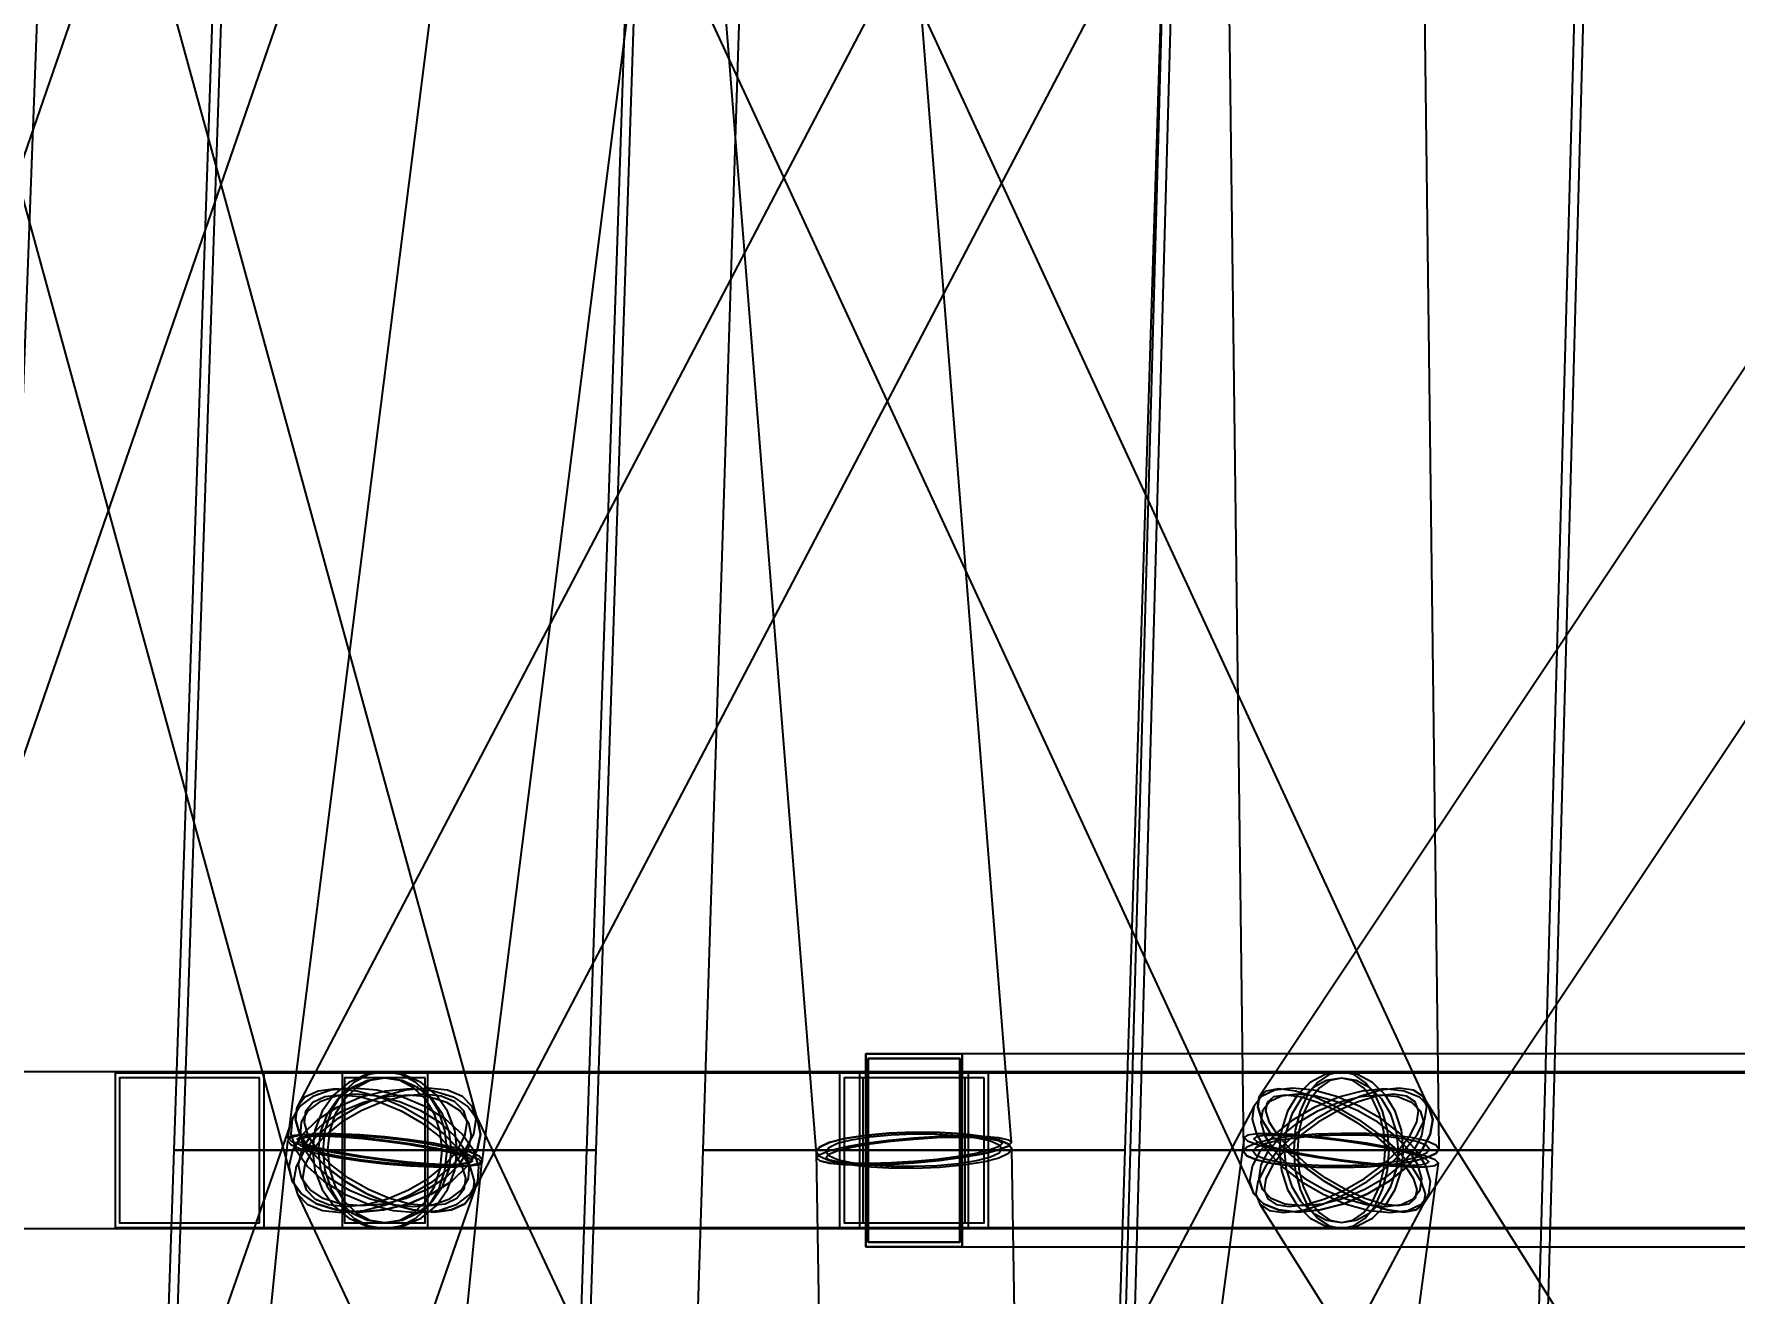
# Model space of a CAD drawing. Header units: millimetres. Extents: x -123812 to 252100, y -3000 to 639000.
# Drawn here: x -14430 to -10018, y 324627 to 327895 of the extents above; entities that cross this region are included whole.
import ezdxf

# ---------------------------------------------------------------- set-up
doc = ezdxf.new("R2010")
doc.units = ezdxf.units.MM
doc.layers.add('D-STR-DIM', color=7, linetype='Continuous', lineweight=13)
doc.layers.add('D-STR-STRC', color=7, linetype='Continuous', lineweight=25)
doc.styles.add('OpenSansCondensed-Light', font='OpenSansCondensed-Light.ttf')
doc.styles.add('TOWER_UNICODE', font='Arial Unicode.ttf')
doc.dimstyles.new('EZDXF', dxfattribs={"dimtxt": 0.25, "dimasz": 0.175, "dimexe": 0.375, "dimexo": 0.125, "dimgap": 0.1, "dimtad": 1, "dimlfac": 100, "dimzin": 12, "dimdsep": 46, "dimtxsty": 'OpenSansCondensed-Light', "dimblk": 'ARCHTICK', "dimcen": 2.5, "dimazin": 3, "dimtfac": 0.5, "dimtmove": 2, "dimatfit": 3})

# ---------------------------------------------------------------- blocks, each defined once
blk = doc.blocks.new('_ARCHTICK')
at = {"color": 0, "linetype": 'BYBLOCK', "const_width": 0.15}
blk.add_lwpolyline([(-0.5, -0.5), (0.5, 0.5)], dxfattribs=at)

msp = doc.modelspace()

# ---------------------------------------------------------------- linework, layer by layer
at = {"layer": 'D-STR-STRC'}
for points in [[(-14393.3, 349980.1), (-12400.4, 324980.1), (-12391.7, 324972.4), (-12366.4, 324966.6), (-12326.2, 324963), (-12273.8, 324961.9), (-12212.7, 324963.5), (-12147.2, 324967.5), (-12081.6, 324973.8), (-12020.5, 324981.8), (-11968.1, 324991.1), (-11927.9, 325000.9), (-11902.6, 325010.8), (-11893.9, 325019.9), (-13886.9, 350019.9)], [(-10603.3, 350031.6), (-13771.6, 325031.6), (-13763, 325023.9), (-13737.9, 325014.5), (-13697.8, 325004.2), (-13645.6, 324993.5), (-13584.8, 324983.3), (-13519.6, 324974.3), (-13454.4, 324967), (-13393.6, 324961.9), (-13341.4, 324959.5), (-13301.4, 324959.8), (-13276.2, 324962.8), (-13267.6, 324968.4), (-10099.3, 349968.4)], [(-11607.6, 349996.9), (-11292.7, 324996.9), (-11284, 324985.4), (-11258.7, 324974.9), (-11218.3, 324966.1), (-11165.7, 324959.6), (-11104.5, 324955.9), (-11038.7, 324955.2), (-10973, 324957.5), (-10911.7, 324962.7), (-10859.1, 324970.5), (-10818.8, 324980.3), (-10793.4, 324991.4), (-10784.7, 325003.1), (-11099.6, 350003.1)], [(-14838.1, 324920), (-13110.2, 329920), (-13107.5, 329958.6), (-13121.4, 330000), (-13151, 330041.4), (-13194.3, 330080), (-13248.2, 330113.1), (-13309.2, 330138.5), (-13373, 330154.5), (-13435.3, 330160), (-13491.9, 330154.5), (-13538.9, 330138.5), (-13573.2, 330113.1), (-13592.3, 330080), (-15320.2, 325080)], [(-11128.5, 330113.1), (-13746.8, 325113.1), (-13751.3, 325080), (-13739.9, 325041.4), (-13713.6, 325000), (-13674, 324958.6), (-13623.9, 324920), (-13566.7, 324886.9), (-13506.2, 324861.5), (-13446.7, 324845.5), (-13392.2, 324840), (-13346.4, 324845.5), (-13312.3, 324861.5), (-13292.4, 324886.9), (-10674, 329886.9)], [(-13578.3, 329886.9), (-11265.8, 324886.9), (-11240.5, 324861.5), (-11201.4, 324845.5), (-11151.2, 324840), (-11093.4, 324845.5), (-11031.9, 324861.5), (-10970.8, 324886.9), (-10914.3, 324920), (-10866.3, 324958.6), (-10830.1, 325000), (-10808.1, 325041.4), (-10801.8, 325080), (-10811.6, 325113.1), (-13124.1, 330113.1)], [(-7921.1, 330138.5), (-11251.5, 325138.5), (-11255.7, 325113.1), (-11245.2, 325080), (-11220.6, 325041.4), (-11183.6, 325000), (-11136.7, 324958.6), (-11083.2, 324920), (-11026.6, 324886.9), (-10970.8, 324861.5), (-10919.7, 324845.5), (-10876.7, 324840), (-10844.7, 324845.5), (-10825.9, 324861.5), (-7495.6, 329861.5)], [(-15131.7, 329920), (-13760, 324920), (-13735.8, 324886.9), (-13696.9, 324861.5), (-13646, 324845.5), (-13586.4, 324840), (-13522.2, 324845.5), (-13457.9, 324861.5), (-13397.8, 324886.9), (-13346, 324920), (-13306, 324958.6), (-13280.6, 325000), (-13271.5, 325041.4), (-13279.2, 325080), (-14651, 330080)], [(-15026.2, 319919.4), (-13278.8, 324919.4), (-13276, 324958.3), (-13289.8, 325000), (-13319.2, 325041.7), (-13362.3, 325080.6), (-13416.2, 325114), (-13477.1, 325139.6), (-13540.8, 325155.7), (-13603.2, 325161.2), (-13659.8, 325155.7), (-13706.9, 325139.6), (-13741.2, 325114), (-13760.4, 325080.6), (-15507.8, 320080.6)], [(-15079.2, 324796.8), (-13519.6, 324796.8), (-13471, 324803.7), (-13425.8, 324824), (-13386.9, 324856.3), (-13357, 324898.4), (-13338.3, 324947.4), (-13331.9, 325000), (-13338.3, 325052.6), (-13357, 325101.6), (-13386.9, 325143.7), (-13425.8, 325176), (-13471, 325196.3), (-13519.6, 325203.2), (-15079.2, 325203.2)], [(-15079.2, 324796.8), (-13519.6, 324796.8), (-13471, 324803.7), (-13425.8, 324824), (-13386.9, 324856.3), (-13357, 324898.4), (-13338.3, 324947.4), (-13331.9, 325000), (-13338.3, 325052.6), (-13357, 325101.6), (-13386.9, 325143.7), (-13425.8, 325176), (-13471, 325196.3), (-13519.6, 325203.2), (-15079.2, 325203.2)], [(-13461.2, 319886), (-10811.9, 324886), (-10807.3, 324919.4), (-10818.5, 324958.3), (-10844.7, 325000), (-10884.1, 325041.7), (-10934, 325080.6), (-10991.1, 325114), (-11051.4, 325139.6), (-11110.9, 325155.7), (-11165.4, 325161.2), (-11211.3, 325155.7), (-11245.5, 325139.6), (-11265.5, 325114), (-13914.8, 320114)], [(-10949.5, 320114), (-13292.9, 325114), (-13318.3, 325139.6), (-13357.4, 325155.7), (-13407.6, 325161.2), (-13465.4, 325155.7), (-13526.8, 325139.6), (-13587.8, 325114), (-13644.2, 325080.6), (-13692.1, 325041.7), (-13728.2, 325000), (-13750.1, 324958.3), (-13756.3, 324919.4), (-13746.3, 324886), (-11402.9, 319886)], [(-7691, 320139.6), (-10826.9, 325139.6), (-10851.4, 325155.7), (-10888.8, 325161.2), (-10936.3, 325155.7), (-10990.8, 325139.6), (-11048.6, 325114), (-11105.7, 325080.6), (-11158.2, 325041.7), (-11202.6, 325000), (-11235.9, 324958.3), (-11255.7, 324919.4), (-11260.7, 324886), (-11250.5, 324860.4), (-8114.6, 319860.4)], [(-7805.6, 325203.2), (-11038.7, 325203.2), (-11070.7, 325196.3), (-11100.6, 325176), (-11126.2, 325143.7), (-11145.9, 325101.6), (-11158.2, 325052.6), (-11162.4, 325000), (-11158.2, 324947.4), (-11145.9, 324898.4), (-11126.2, 324856.3), (-11100.6, 324824), (-11070.7, 324803.7), (-11038.7, 324796.8), (-7805.6, 324796.8)], [(-7805.6, 325203.2), (-11038.7, 325203.2), (-11070.7, 325196.3), (-11100.6, 325176), (-11126.2, 325143.7), (-11145.9, 325101.6), (-11158.2, 325052.6), (-11162.4, 325000), (-11158.2, 324947.4), (-11145.9, 324898.4), (-11126.2, 324856.3), (-11100.6, 324824), (-11070.7, 324803.7), (-11038.7, 324796.8), (-7805.6, 324796.8)], [(-15771.3, 299975.2), (-13266.9, 324975.2), (-13275.5, 324985.1), (-13300.7, 324996.1), (-13340.9, 325007.4), (-13393.2, 325018.1), (-13454.2, 325027.6), (-13519.6, 325035.2), (-13585, 325040.5), (-13646, 325042.9), (-13698.3, 325042.5), (-13738.5, 325039.1), (-13763.8, 325033.1), (-13772.4, 325024.8), (-16276.9, 300024.8)], [(-14132.5, 299966.7), (-10786.9, 324966.7), (-10795.5, 324975), (-10820.7, 324985), (-10860.7, 324996), (-10912.8, 325007.3), (-10973.6, 325018.1), (-11038.7, 325027.6), (-11103.9, 325035.3), (-11164.6, 325040.6), (-11216.8, 325043.1), (-11256.8, 325042.6), (-11281.9, 325039.3), (-11290.5, 325033.3), (-14636.1, 300033.3)], [(-11485.4, 300004), (-11893.2, 325004), (-11901.8, 325016), (-11927.2, 325027), (-11967.6, 325036.1), (-12020.2, 325042.7), (-12081.4, 325046.5), (-12147.2, 325047), (-12212.9, 325044.4), (-12274.1, 325038.7), (-12326.7, 325030.4), (-12367.1, 325020.1), (-12392.5, 325008.3), (-12401.1, 324996), (-11993.3, 299996)]]:
    msp.add_lwpolyline(points, dxfattribs=at)
for points in [[(-15626.9, 325000), (-14531.5, 325000), (-14344.8, 330000), (-15437.9, 330000)], [(-14067.3, 325000), (-12971.9, 325000), (-12804.7, 330000), (-13897.8, 330000)], [(-14043.8, 325000), (-12995.5, 325000), (-12827.5, 330000), (-13874.9, 330000)], [(-12694.8, 325000), (-11599.5, 325000), (-11441.9, 330000), (-12535, 330000)], [(-11586.4, 325000), (-10491, 325000), (-10354.7, 330000), (-11447.8, 330000)], [(-11562.9, 325000), (-10514.6, 325000), (-10377.5, 330000), (-11424.9, 330000)], [(-12272.2, 324750), (-5244.4, 324750), (-5244.4, 325250), (-12272.2, 325250)], [(-12272.2, 325250), (-12022.2, 325250), (-12022.2, 324750), (-12272.2, 324750)], [(-12272.2, 324750), (-5244.4, 324750), (-5244.4, 325250), (-12272.2, 325250)], [(-12022.2, 325250), (-12272.2, 325250), (-12272.2, 324750), (-12022.2, 324750)], [(-12266.2, 325238), (-12028.2, 325238), (-12028.2, 324762), (-12266.2, 324762)], [(-12028.2, 325238), (-12266.2, 325238), (-12266.2, 324762), (-12028.2, 324762)], [(-14219.5, 324800), (-11954, 324800), (-11954, 325200), (-14219.5, 325200)], [(-13833.1, 325200), (-14219.5, 325200), (-14219.5, 324800), (-13833.1, 324800)], [(-14219.5, 324800), (-11954, 324800), (-11954, 325200), (-14219.5, 325200)], [(-13833.1, 325200), (-14219.5, 325200), (-14219.5, 324800), (-13833.1, 324800)], [(-13844.7, 325188), (-14207.9, 325188), (-14207.9, 324812), (-13844.7, 324812)], [(-13844.7, 325188), (-14207.9, 325188), (-14207.9, 324812), (-13844.7, 324812)], [(-13749.5, 325000), (-13720, 324958.3), (-13676.9, 324919.4), (-13623.1, 324886), (-13562.2, 324860.4), (-13498.4, 324844.3), (-13436.1, 324838.8), (-13379.4, 324844.3), (-13332.3, 324860.4), (-13298, 324886), (-13278.8, 324919.4), (-13276, 324958.3), (-13289.8, 325000), (-13319.2, 325041.7), (-13362.3, 325080.6), (-13416.2, 325114), (-13477.1, 325139.6), (-13540.8, 325155.7), (-13603.2, 325161.2), (-13659.8, 325155.7), (-13706.9, 325139.6), (-13741.2, 325114), (-13760.4, 325080.6), (-13763.3, 325041.7)], [(-13728.2, 325000), (-13750.1, 324958.3), (-13756.3, 324919.4), (-13746.3, 324886), (-13720.9, 324860.4), (-13681.8, 324844.3), (-13631.7, 324838.8), (-13573.9, 324844.3), (-13512.4, 324860.4), (-13451.4, 324886), (-13395, 324919.4), (-13347.2, 324958.3), (-13311.1, 325000), (-13289.2, 325041.7), (-13283, 325080.6), (-13292.9, 325114), (-13318.3, 325139.6), (-13357.4, 325155.7), (-13407.6, 325161.2), (-13465.4, 325155.7), (-13526.8, 325139.6), (-13587.8, 325114), (-13644.2, 325080.6), (-13692.1, 325041.7)], [(-13707.4, 325000), (-13701, 324947.4), (-13682.2, 324898.4), (-13652.4, 324856.3), (-13613.5, 324824), (-13568.2, 324803.7), (-13519.6, 324796.8), (-13471, 324803.7), (-13425.8, 324824), (-13386.9, 324856.3), (-13357, 324898.4), (-13338.3, 324947.4), (-13331.9, 325000), (-13338.3, 325052.6), (-13357, 325101.6), (-13386.9, 325143.7), (-13425.8, 325176), (-13471, 325196.3), (-13519.6, 325203.2), (-13568.2, 325196.3), (-13613.5, 325176), (-13652.4, 325143.7), (-13682.2, 325101.6), (-13701, 325052.6)], [(-13707.4, 325000), (-13701, 324947.4), (-13682.2, 324898.4), (-13652.4, 324856.3), (-13613.5, 324824), (-13568.2, 324803.7), (-13519.6, 324796.8), (-13471, 324803.7), (-13425.8, 324824), (-13386.9, 324856.3), (-13357, 324898.4), (-13338.3, 324947.4), (-13331.9, 325000), (-13338.3, 325052.6), (-13357, 325101.6), (-13386.9, 325143.7), (-13425.8, 325176), (-13471, 325196.3), (-13519.6, 325203.2), (-13568.2, 325196.3), (-13613.5, 325176), (-13652.4, 325143.7), (-13682.2, 325101.6), (-13701, 325052.6)], [(-13692.6, 325000), (-13686.7, 324951.5), (-13669.4, 324906.4), (-13641.9, 324867.6), (-13606.1, 324837.9), (-13564.4, 324819.2), (-13519.6, 324812.8), (-13474.9, 324819.2), (-13433.1, 324837.9), (-13397.3, 324867.6), (-13369.8, 324906.4), (-13352.6, 324951.5), (-13346.7, 325000), (-13352.6, 325048.5), (-13369.8, 325093.6), (-13397.3, 325132.4), (-13433.1, 325162.1), (-13474.9, 325180.8), (-13519.6, 325187.2), (-13564.4, 325180.8), (-13606.1, 325162.1), (-13641.9, 325132.4), (-13669.4, 325093.6), (-13686.7, 325048.5)], [(-13692.6, 325000), (-13686.7, 324951.5), (-13669.4, 324906.4), (-13641.9, 324867.6), (-13606.1, 324837.9), (-13564.4, 324819.2), (-13519.6, 324812.8), (-13474.9, 324819.2), (-13433.1, 324837.9), (-13397.3, 324867.6), (-13369.8, 324906.4), (-13352.6, 324951.5), (-13346.7, 325000), (-13352.6, 325048.5), (-13369.8, 325093.6), (-13397.3, 325132.4), (-13433.1, 325162.1), (-13474.9, 325180.8), (-13519.6, 325187.2), (-13564.4, 325180.8), (-13606.1, 325162.1), (-13641.9, 325132.4), (-13669.4, 325093.6), (-13686.7, 325048.5)], [(-13680.8, 325000), (-13675.3, 324947.4), (-13659.2, 324898.4), (-13633.6, 324856.3), (-13600.2, 324824), (-13561.3, 324803.7), (-13519.6, 324796.8), (-11038.7, 324796.8), (-10997, 324803.7), (-10958.1, 324824), (-10924.7, 324856.3), (-10899.1, 324898.4), (-10883, 324947.4), (-10877.5, 325000), (-10883, 325052.6), (-10899.1, 325101.6), (-10924.7, 325143.7), (-10958.1, 325176), (-10997, 325196.3), (-11038.7, 325203.2), (-13519.6, 325203.2), (-13561.3, 325196.3), (-13600.2, 325176), (-13633.6, 325143.7), (-13659.2, 325101.6), (-13675.3, 325052.6)], [(-13680.8, 325000), (-13675.3, 324947.4), (-13659.2, 324898.4), (-13633.6, 324856.3), (-13600.2, 324824), (-13561.3, 324803.7), (-13519.6, 324796.8), (-13477.9, 324803.7), (-13439, 324824), (-13405.6, 324856.3), (-13380, 324898.4), (-13363.9, 324947.4), (-13358.4, 325000), (-13363.9, 325052.6), (-13380, 325101.6), (-13405.6, 325143.7), (-13439, 325176), (-13477.9, 325196.3), (-13519.6, 325203.2), (-13561.3, 325196.3), (-13600.2, 325176), (-13633.6, 325143.7), (-13659.2, 325101.6), (-13675.3, 325052.6)], [(-13680.8, 325000), (-13675.3, 324947.4), (-13659.2, 324898.4), (-13633.6, 324856.3), (-13600.2, 324824), (-13561.3, 324803.7), (-13519.6, 324796.8), (-11038.7, 324796.8), (-10997, 324803.7), (-10958.1, 324824), (-10924.7, 324856.3), (-10899.1, 324898.4), (-10883, 324947.4), (-10877.5, 325000), (-10883, 325052.6), (-10899.1, 325101.6), (-10924.7, 325143.7), (-10958.1, 325176), (-10997, 325196.3), (-11038.7, 325203.2), (-13519.6, 325203.2), (-13561.3, 325196.3), (-13600.2, 325176), (-13633.6, 325143.7), (-13659.2, 325101.6), (-13675.3, 325052.6)], [(-13680.8, 325000), (-13675.3, 324947.4), (-13659.2, 324898.4), (-13633.6, 324856.3), (-13600.2, 324824), (-13561.3, 324803.7), (-13519.6, 324796.8), (-13477.9, 324803.7), (-13439, 324824), (-13405.6, 324856.3), (-13380, 324898.4), (-13363.9, 324947.4), (-13358.4, 325000), (-13363.9, 325052.6), (-13380, 325101.6), (-13405.6, 325143.7), (-13439, 325176), (-13477.9, 325196.3), (-13519.6, 325203.2), (-13561.3, 325196.3), (-13600.2, 325176), (-13633.6, 325143.7), (-13659.2, 325101.6), (-13675.3, 325052.6)], [(-13668.1, 325000), (-13663.1, 324951.5), (-13648.2, 324906.4), (-13624.6, 324867.6), (-13593.9, 324837.9), (-13558.1, 324819.2), (-13519.6, 324812.8), (-13481.2, 324819.2), (-13445.4, 324837.9), (-13414.6, 324867.6), (-13391, 324906.4), (-13376.2, 324951.5), (-13371.1, 325000), (-13376.2, 325048.5), (-13391, 325093.6), (-13414.6, 325132.4), (-13445.4, 325162.1), (-13481.2, 325180.8), (-13519.6, 325187.2), (-13558.1, 325180.8), (-13593.9, 325162.1), (-13624.6, 325132.4), (-13648.2, 325093.6), (-13663.1, 325048.5)], [(-13668.1, 325000), (-13663.1, 324951.5), (-13648.2, 324906.4), (-13624.6, 324867.6), (-13593.9, 324837.9), (-13558.1, 324819.2), (-13519.6, 324812.8), (-13481.2, 324819.2), (-13445.4, 324837.9), (-13414.6, 324867.6), (-13391, 324906.4), (-13376.2, 324951.5), (-13371.1, 325000), (-13376.2, 325048.5), (-13391, 325093.6), (-13414.6, 325132.4), (-13445.4, 325162.1), (-13481.2, 325180.8), (-13519.6, 325187.2), (-13558.1, 325180.8), (-13593.9, 325162.1), (-13624.6, 325132.4), (-13648.2, 325093.6), (-13663.1, 325048.5)], [(-13630.6, 324800), (-6902.2, 324800), (-6902.2, 325200), (-13630.6, 325200)], [(-13408.6, 325200), (-13630.6, 325200), (-13630.6, 324800), (-13408.6, 324800)], [(-13415.3, 325188), (-13624, 325188), (-13624, 324812), (-13415.3, 324812)], [(-11954, 325200), (-12340.3, 325200), (-12340.3, 324800), (-11954, 324800)], [(-11954, 325200), (-12340.3, 325200), (-12340.3, 324800), (-11954, 324800)], [(-11965.6, 325188), (-12328.7, 325188), (-12328.7, 324812), (-11965.6, 324812)], [(-11965.6, 325188), (-12328.7, 325188), (-12328.7, 324812), (-11965.6, 324812)], [(-12288.6, 324800), (-6871.7, 324800), (-6871.7, 325200), (-12288.6, 325200)], [(-12005.7, 325200), (-12288.6, 325200), (-12288.6, 324800), (-12005.7, 324800)], [(-12288.6, 324800), (-6871.7, 324800), (-6871.7, 325200), (-12288.6, 325200)], [(-12005.7, 325200), (-12288.6, 325200), (-12288.6, 324800), (-12005.7, 324800)], [(-12014.2, 325188), (-12280.1, 325188), (-12280.1, 324812), (-12014.2, 324812)], [(-12014.2, 325188), (-12280.1, 325188), (-12280.1, 324812), (-12014.2, 324812)], [(-11232.8, 325000), (-11193.4, 324958.3), (-11143.4, 324919.4), (-11086.3, 324886), (-11026, 324860.4), (-10966.6, 324844.3), (-10912, 324838.8), (-10866.1, 324844.3), (-10832, 324860.4), (-10811.9, 324886), (-10807.3, 324919.4), (-10818.5, 324958.3), (-10844.7, 325000), (-10884.1, 325041.7), (-10934, 325080.6), (-10991.1, 325114), (-11051.4, 325139.6), (-11110.9, 325155.7), (-11165.4, 325161.2), (-11211.3, 325155.7), (-11245.5, 325139.6), (-11265.5, 325114), (-11270.1, 325080.6), (-11258.9, 325041.7)], [(-11202.6, 325000), (-11235.9, 324958.3), (-11255.7, 324919.4), (-11260.7, 324886), (-11250.5, 324860.4), (-11226, 324844.3), (-11188.7, 324838.8), (-11141.1, 324844.3), (-11086.6, 324860.4), (-11028.9, 324886), (-10971.7, 324919.4), (-10919.2, 324958.3), (-10874.8, 325000), (-10841.6, 325041.7), (-10821.8, 325080.6), (-10816.8, 325114), (-10826.9, 325139.6), (-10851.4, 325155.7), (-10888.8, 325161.2), (-10936.3, 325155.7), (-10990.8, 325139.6), (-11048.6, 325114), (-11105.7, 325080.6), (-11158.2, 325041.7)], [(-11199.9, 325000), (-11194.4, 324947.4), (-11178.3, 324898.4), (-11152.7, 324856.3), (-11119.3, 324824), (-11080.4, 324803.7), (-11038.7, 324796.8), (-10997, 324803.7), (-10958.1, 324824), (-10924.7, 324856.3), (-10899.1, 324898.4), (-10883, 324947.4), (-10877.5, 325000), (-10883, 325052.6), (-10899.1, 325101.6), (-10924.7, 325143.7), (-10958.1, 325176), (-10997, 325196.3), (-11038.7, 325203.2), (-11080.4, 325196.3), (-11119.3, 325176), (-11152.7, 325143.7), (-11178.3, 325101.6), (-11194.4, 325052.6)], [(-11199.9, 325000), (-11194.4, 324947.4), (-11178.3, 324898.4), (-11152.7, 324856.3), (-11119.3, 324824), (-11080.4, 324803.7), (-11038.7, 324796.8), (-10997, 324803.7), (-10958.1, 324824), (-10924.7, 324856.3), (-10899.1, 324898.4), (-10883, 324947.4), (-10877.5, 325000), (-10883, 325052.6), (-10899.1, 325101.6), (-10924.7, 325143.7), (-10958.1, 325176), (-10997, 325196.3), (-11038.7, 325203.2), (-11080.4, 325196.3), (-11119.3, 325176), (-11152.7, 325143.7), (-11178.3, 325101.6), (-11194.4, 325052.6)], [(-11187.2, 325000), (-11182.2, 324951.5), (-11167.3, 324906.4), (-11143.7, 324867.6), (-11113, 324837.9), (-11077.2, 324819.2), (-11038.7, 324812.8), (-11000.3, 324819.2), (-10964.5, 324837.9), (-10933.7, 324867.6), (-10910.1, 324906.4), (-10895.3, 324951.5), (-10890.2, 325000), (-10895.3, 325048.5), (-10910.1, 325093.6), (-10933.7, 325132.4), (-10964.5, 325162.1), (-11000.3, 325180.8), (-11038.7, 325187.2), (-11077.2, 325180.8), (-11113, 325162.1), (-11143.7, 325132.4), (-11167.3, 325093.6), (-11182.2, 325048.5)], [(-11187.2, 325000), (-11182.2, 324951.5), (-11167.3, 324906.4), (-11143.7, 324867.6), (-11113, 324837.9), (-11077.2, 324819.2), (-11038.7, 324812.8), (-11000.3, 324819.2), (-10964.5, 324837.9), (-10933.7, 324867.6), (-10910.1, 324906.4), (-10895.3, 324951.5), (-10890.2, 325000), (-10895.3, 325048.5), (-10910.1, 325093.6), (-10933.7, 325132.4), (-10964.5, 325162.1), (-11000.3, 325180.8), (-11038.7, 325187.2), (-11077.2, 325180.8), (-11113, 325162.1), (-11143.7, 325132.4), (-11167.3, 325093.6), (-11182.2, 325048.5)], [(-11162.4, 325000), (-11158.2, 324947.4), (-11145.9, 324898.4), (-11126.2, 324856.3), (-11100.6, 324824), (-11070.7, 324803.7), (-11038.7, 324796.8), (-11006.7, 324803.7), (-10976.9, 324824), (-10951.3, 324856.3), (-10931.6, 324898.4), (-10919.2, 324947.4), (-10915, 325000), (-10919.2, 325052.6), (-10931.6, 325101.6), (-10951.3, 325143.7), (-10976.9, 325176), (-11006.7, 325196.3), (-11038.7, 325203.2), (-11070.7, 325196.3), (-11100.6, 325176), (-11126.2, 325143.7), (-11145.9, 325101.6), (-11158.2, 325052.6)], [(-11162.4, 325000), (-11158.2, 324947.4), (-11145.9, 324898.4), (-11126.2, 324856.3), (-11100.6, 324824), (-11070.7, 324803.7), (-11038.7, 324796.8), (-11006.7, 324803.7), (-10976.9, 324824), (-10951.3, 324856.3), (-10931.6, 324898.4), (-10919.2, 324947.4), (-10915, 325000), (-10919.2, 325052.6), (-10931.6, 325101.6), (-10951.3, 325143.7), (-10976.9, 325176), (-11006.7, 325196.3), (-11038.7, 325203.2), (-11070.7, 325196.3), (-11100.6, 325176), (-11126.2, 325143.7), (-11145.9, 325101.6), (-11158.2, 325052.6)], [(-11152.7, 325000), (-11148.8, 324951.5), (-11137.4, 324906.4), (-11119.3, 324867.6), (-11095.7, 324837.9), (-11068.2, 324819.2), (-11038.7, 324812.8), (-11009.2, 324819.2), (-10981.7, 324837.9), (-10958.1, 324867.6), (-10940, 324906.4), (-10928.6, 324951.5), (-10924.8, 325000), (-10928.6, 325048.5), (-10940, 325093.6), (-10958.1, 325132.4), (-10981.7, 325162.1), (-11009.2, 325180.8), (-11038.7, 325187.2), (-11068.2, 325180.8), (-11095.7, 325162.1), (-11119.3, 325132.4), (-11137.4, 325093.6), (-11148.8, 325048.5)], [(-11152.7, 325000), (-11148.8, 324951.5), (-11137.4, 324906.4), (-11119.3, 324867.6), (-11095.7, 324837.9), (-11068.2, 324819.2), (-11038.7, 324812.8), (-11009.2, 324819.2), (-10981.7, 324837.9), (-10958.1, 324867.6), (-10940, 324906.4), (-10928.6, 324951.5), (-10924.8, 325000), (-10928.6, 325048.5), (-10940, 325093.6), (-10958.1, 325132.4), (-10981.7, 325162.1), (-11009.2, 325180.8), (-11038.7, 325187.2), (-11068.2, 325180.8), (-11095.7, 325162.1), (-11119.3, 325132.4), (-11137.4, 325093.6), (-11148.8, 325048.5)], [(-13280.6, 325000), (-13306, 324958.6), (-13346, 324920), (-13397.8, 324886.9), (-13457.9, 324861.5), (-13522.2, 324845.5), (-13586.4, 324840), (-13646, 324845.5), (-13696.9, 324861.5), (-13735.8, 324886.9), (-13760, 324920), (-13767.8, 324958.6), (-13758.6, 325000), (-13733.2, 325041.4), (-13693.2, 325080), (-13641.4, 325113.1), (-13581.3, 325138.5), (-13517, 325154.5), (-13452.9, 325160), (-13393.3, 325154.5), (-13342.3, 325138.5), (-13303.4, 325113.1), (-13279.2, 325080), (-13271.5, 325041.4)], [(-13325.7, 325000), (-13299.3, 324958.6), (-13288, 324920), (-13292.4, 324886.9), (-13312.3, 324861.5), (-13346.4, 324845.5), (-13392.2, 324840), (-13446.7, 324845.5), (-13506.2, 324861.5), (-13566.7, 324886.9), (-13623.9, 324920), (-13674, 324958.6), (-13713.6, 325000), (-13739.9, 325041.4), (-13751.3, 325080), (-13746.8, 325113.1), (-13726.9, 325138.5), (-13692.9, 325154.5), (-13647, 325160), (-13592.5, 325154.5), (-13533, 325138.5), (-13472.6, 325113.1), (-13415.4, 325080), (-13365.3, 325041.4)], [(-13304.1, 325000), (-13327, 324962.7), (-13363.1, 324927.9), (-13409.8, 324898), (-13464, 324875.1), (-13522, 324860.7), (-13579.8, 324855.8), (-13633.5, 324860.7), (-13679.5, 324875.1), (-13714.5, 324898), (-13736.3, 324927.9), (-13743.3, 324962.7), (-13735.1, 325000), (-13712.2, 325037.3), (-13676.2, 325072.1), (-13629.4, 325102), (-13575.3, 325124.9), (-13517.3, 325139.3), (-13459.4, 325144.2), (-13405.7, 325139.3), (-13359.8, 325124.9), (-13324.7, 325102), (-13302.9, 325072.1), (-13295.9, 325037.3)], [(-13726.8, 325000), (-13700.3, 324962.4), (-13661.4, 324927.3), (-13612.9, 324897.2), (-13558, 324874.2), (-13500.5, 324859.6), (-13444.3, 324854.7), (-13393.2, 324859.6), (-13350.8, 324874.2), (-13319.8, 324897.2), (-13302.5, 324927.3), (-13300, 324962.4), (-13312.4, 325000), (-13339, 325037.6), (-13377.8, 325072.7), (-13426.4, 325102.8), (-13481.3, 325125.8), (-13538.8, 325140.4), (-13595, 325145.3), (-13646, 325140.4), (-13688.5, 325125.8), (-13719.4, 325102.8), (-13736.7, 325072.7), (-13739.3, 325037.6)], [(-13707.6, 325000), (-13727.4, 324962.4), (-13733, 324927.3), (-13724, 324897.2), (-13701.1, 324874.2), (-13665.9, 324859.6), (-13620.6, 324854.7), (-13568.5, 324859.6), (-13513.1, 324874.2), (-13458.1, 324897.2), (-13407.3, 324927.3), (-13364.2, 324962.4), (-13331.6, 325000), (-13311.9, 325037.6), (-13306.3, 325072.7), (-13315.2, 325102.8), (-13338.1, 325125.8), (-13373.4, 325140.4), (-13418.6, 325145.3), (-13470.7, 325140.4), (-13526.1, 325125.8), (-13581.1, 325102.8), (-13631.9, 325072.7), (-13675.1, 325037.6)], [(-13344.8, 325000), (-13321, 324962.7), (-13310.8, 324927.9), (-13314.8, 324898), (-13332.7, 324875.1), (-13363.4, 324860.7), (-13404.8, 324855.8), (-13453.9, 324860.7), (-13507.6, 324875.1), (-13562, 324898), (-13613.6, 324927.9), (-13658.8, 324962.7), (-13694.5, 325000), (-13718.2, 325037.3), (-13728.5, 325072.1), (-13724.5, 325102), (-13706.5, 325124.9), (-13675.8, 325139.3), (-13634.5, 325144.2), (-13585.3, 325139.3), (-13531.7, 325124.9), (-13477.2, 325102), (-13425.6, 325072.1), (-13380.5, 325037.3)], [(-10830.1, 325000), (-10866.3, 324958.6), (-10914.3, 324920), (-10970.8, 324886.9), (-11031.9, 324861.5), (-11093.4, 324845.5), (-11151.2, 324840), (-11201.4, 324845.5), (-11240.5, 324861.5), (-11265.8, 324886.9), (-11275.7, 324920), (-11269.4, 324958.6), (-11247.4, 325000), (-11211.1, 325041.4), (-11163.1, 325080), (-11106.7, 325113.1), (-11045.6, 325138.5), (-10984, 325154.5), (-10926.2, 325160), (-10876, 325154.5), (-10837, 325138.5), (-10811.6, 325113.1), (-10801.8, 325080), (-10808.1, 325041.4)], [(-10893.9, 325000), (-10856.8, 324958.6), (-10832.2, 324920), (-10821.7, 324886.9), (-10825.9, 324861.5), (-10844.7, 324845.5), (-10876.7, 324840), (-10919.7, 324845.5), (-10970.8, 324861.5), (-11026.6, 324886.9), (-11083.2, 324920), (-11136.7, 324958.6), (-11183.6, 325000), (-11220.6, 325041.4), (-11245.2, 325080), (-11255.7, 325113.1), (-11251.5, 325138.5), (-11232.7, 325154.5), (-11200.8, 325160), (-11157.8, 325154.5), (-11106.6, 325138.5), (-11050.9, 325113.1), (-10994.3, 325080), (-10940.7, 325041.4)], [(-10850.6, 325000), (-10883.3, 324962.7), (-10926.5, 324927.9), (-10977.4, 324898), (-11032.5, 324875.1), (-11088, 324860.7), (-11140.2, 324855.8), (-11185.4, 324860.7), (-11220.6, 324875.1), (-11243.5, 324898), (-11252.3, 324927.9), (-11246.7, 324962.7), (-11226.8, 325000), (-11194.2, 325037.3), (-11150.9, 325072.1), (-11100, 325102), (-11044.9, 325124.9), (-10989.4, 325139.3), (-10937.3, 325144.2), (-10892, 325139.3), (-10856.8, 325124.9), (-10834, 325102), (-10825.1, 325072.1), (-10830.8, 325037.3)], [(-11213.7, 325000), (-11178.1, 324962.4), (-11133.1, 324927.3), (-11081.7, 324897.2), (-11027.3, 324874.2), (-10973.7, 324859.6), (-10924.5, 324854.7), (-10883.1, 324859.6), (-10852.3, 324874.2), (-10834.3, 324897.2), (-10830.1, 324927.3), (-10840.2, 324962.4), (-10863.8, 325000), (-10899.3, 325037.6), (-10944.3, 325072.7), (-10995.8, 325102.8), (-11050.2, 325125.8), (-11103.8, 325140.4), (-11152.9, 325145.3), (-11194.3, 325140.4), (-11225.1, 325125.8), (-11243.2, 325102.8), (-11247.3, 325072.7), (-11237.3, 325037.6)], [(-11186.5, 325000), (-11216.5, 324962.4), (-11234.3, 324927.3), (-11238.8, 324897.2), (-11229.7, 324874.2), (-11207.6, 324859.6), (-11173.9, 324854.7), (-11131.1, 324859.6), (-11081.9, 324874.2), (-11029.8, 324897.2), (-10978.3, 324927.3), (-10931, 324962.4), (-10890.9, 325000), (-10861, 325037.6), (-10843.1, 325072.7), (-10838.6, 325102.8), (-10847.7, 325125.8), (-10869.9, 325140.4), (-10903.5, 325145.3), (-10946.4, 325140.4), (-10995.5, 325125.8), (-11047.6, 325102.8), (-11099.1, 325072.7), (-11146.5, 325037.6)], [(-10908.1, 325000), (-10874.7, 324962.7), (-10852.6, 324927.9), (-10843.1, 324898), (-10846.9, 324875.1), (-10863.8, 324860.7), (-10892.6, 324855.8), (-10931.4, 324860.7), (-10977.5, 324875.1), (-11027.8, 324898), (-11078.8, 324927.9), (-11127.1, 324962.7), (-11169.3, 325000), (-11202.7, 325037.3), (-11224.9, 325072.1), (-11234.4, 325102), (-11230.6, 325124.9), (-11213.7, 325139.3), (-11184.8, 325144.2), (-11146, 325139.3), (-11099.9, 325124.9), (-11049.7, 325102), (-10998.7, 325072.1), (-10950.4, 325037.3)], [(-13519.6, 325035.2), (-13585, 325040.5), (-13646, 325042.9), (-13698.3, 325042.5), (-13738.5, 325039.1), (-13763.8, 325033.1), (-13772.4, 325024.8), (-13763.8, 325014.9), (-13738.5, 325003.9), (-13698.3, 324992.6), (-13646, 324981.9), (-13585, 324972.4), (-13519.6, 324964.8), (-13454.2, 324959.5), (-13393.2, 324957.1), (-13340.9, 324957.5), (-13300.7, 324960.9), (-13275.5, 324966.9), (-13266.9, 324975.2), (-13275.5, 324985.1), (-13300.7, 324996.1), (-13340.9, 325007.4), (-13393.2, 325018.1), (-13454.2, 325027.6)], [(-13519.6, 325025.7), (-13584.8, 325033), (-13645.6, 325038.1), (-13697.8, 325040.5), (-13737.9, 325040.2), (-13763, 325037.2), (-13771.6, 325031.6), (-13763, 325023.9), (-13737.9, 325014.5), (-13697.8, 325004.2), (-13645.6, 324993.5), (-13584.8, 324983.3), (-13519.6, 324974.3), (-13454.4, 324967), (-13393.6, 324961.9), (-13341.4, 324959.5), (-13301.4, 324959.8), (-13276.2, 324962.8), (-13267.6, 324968.4), (-13276.2, 324976.1), (-13301.4, 324985.5), (-13341.4, 324995.8), (-13393.6, 325006.5), (-13454.4, 325016.7)], [(-13519.6, 325031.8), (-13578.6, 325036.5), (-13633.6, 325038.7), (-13680.8, 325038.3), (-13717, 325035.3), (-13739.7, 325029.8), (-13747.5, 325022.4), (-13739.7, 325013.4), (-13717, 325003.5), (-13680.8, 324993.4), (-13633.6, 324983.7), (-13578.6, 324975.1), (-13519.6, 324968.2), (-13460.6, 324963.5), (-13405.7, 324961.3), (-13358.5, 324961.7), (-13322.3, 324964.7), (-13299.5, 324970.2), (-13291.7, 324977.6), (-13299.5, 324986.6), (-13322.3, 324996.5), (-13358.5, 325006.6), (-13405.7, 325016.3), (-13460.6, 325024.9)], [(-13519.6, 325023.2), (-13578.4, 325029.8), (-13633.2, 325034.3), (-13680.3, 325036.6), (-13716.4, 325036.3), (-13739.1, 325033.5), (-13746.8, 325028.5), (-13739.1, 325021.5), (-13716.4, 325013.1), (-13680.3, 325003.7), (-13633.2, 324994.2), (-13578.4, 324985), (-13519.6, 324976.8), (-13460.8, 324970.2), (-13406, 324965.7), (-13359, 324963.4), (-13322.9, 324963.7), (-13300.2, 324966.5), (-13292.4, 324971.5), (-13300.2, 324978.5), (-13322.9, 324986.9), (-13359, 324996.3), (-13406, 325005.8), (-13460.8, 325015)], [(-12147.2, 324953), (-12212.9, 324953.5), (-12274.1, 324957.3), (-12326.7, 324963.9), (-12367.1, 324973), (-12392.5, 324984), (-12401.1, 324996), (-12392.5, 325008.3), (-12367.1, 325020.1), (-12326.7, 325030.4), (-12274.1, 325038.7), (-12212.9, 325044.4), (-12147.2, 325047), (-12081.4, 325046.5), (-12020.2, 325042.7), (-11967.6, 325036.1), (-11927.2, 325027), (-11901.8, 325016), (-11893.2, 325004), (-11901.8, 324991.7), (-11927.2, 324979.9), (-11967.6, 324969.6), (-12020.2, 324961.3), (-12081.4, 324955.6)], [(-12147.2, 324967.5), (-12212.7, 324963.5), (-12273.8, 324961.9), (-12326.2, 324963), (-12366.4, 324966.6), (-12391.7, 324972.4), (-12400.4, 324980.1), (-12391.7, 324989.2), (-12366.4, 324999.1), (-12326.2, 325008.9), (-12273.8, 325018.2), (-12212.7, 325026.2), (-12147.2, 325032.5), (-12081.6, 325036.5), (-12020.5, 325038.1), (-11968.1, 325037), (-11927.9, 325033.4), (-11902.6, 325027.6), (-11893.9, 325019.9), (-11902.6, 325010.8), (-11927.9, 325000.9), (-11968.1, 324991.1), (-12020.5, 324981.8), (-12081.6, 324973.8)], [(-12147.2, 324957.6), (-12206.4, 324958.1), (-12261.6, 324961.5), (-12309.1, 324967.5), (-12345.4, 324975.7), (-12368.3, 324985.5), (-12376.1, 324996.4), (-12368.3, 325007.5), (-12345.4, 325018.1), (-12309.1, 325027.4), (-12261.6, 325034.9), (-12206.4, 325040), (-12147.2, 325042.4), (-12087.9, 325041.9), (-12032.7, 325038.5), (-11985.2, 325032.5), (-11948.9, 325024.3), (-11926, 325014.5), (-11918.2, 325003.6), (-11926, 324992.5), (-11948.9, 324981.9), (-11985.2, 324972.6), (-12032.7, 324965.1), (-12087.9, 324960)], [(-12147.2, 324970.7), (-12206.2, 324967.1), (-12261.3, 324965.7), (-12308.6, 324966.6), (-12344.9, 324969.9), (-12367.7, 324975.1), (-12375.4, 324982.1), (-12367.7, 324990.3), (-12344.9, 324999.1), (-12308.6, 325008.1), (-12261.3, 325016.4), (-12206.2, 325023.7), (-12147.2, 325029.3), (-12088.1, 325032.9), (-12033, 325034.3), (-11985.7, 325033.4), (-11949.4, 325030.1), (-11926.6, 325024.9), (-11918.9, 325017.9), (-11926.6, 325009.7), (-11949.4, 325000.9), (-11985.7, 324991.9), (-12033, 324983.6), (-12088.1, 324976.3)], [(-11038.7, 324955.2), (-11104.5, 324955.9), (-11165.7, 324959.6), (-11218.3, 324966.1), (-11258.7, 324974.9), (-11284, 324985.4), (-11292.7, 324996.9), (-11284, 325008.6), (-11258.7, 325019.7), (-11218.3, 325029.5), (-11165.7, 325037.3), (-11104.5, 325042.5), (-11038.7, 325044.8), (-10973, 325044.1), (-10911.7, 325040.4), (-10859.1, 325033.9), (-10818.8, 325025.1), (-10793.4, 325014.6), (-10784.7, 325003.1), (-10793.4, 324991.4), (-10818.8, 324980.3), (-10859.1, 324970.5), (-10911.7, 324962.7), (-10973, 324957.5)], [(-11038.7, 325027.6), (-11103.9, 325035.3), (-11164.6, 325040.6), (-11216.8, 325043.1), (-11256.8, 325042.6), (-11281.9, 325039.3), (-11290.5, 325033.3), (-11281.9, 325025), (-11256.8, 325015), (-11216.8, 325004), (-11164.6, 324992.7), (-11103.9, 324981.9), (-11038.7, 324972.4), (-10973.6, 324964.7), (-10912.8, 324959.4), (-10860.7, 324956.9), (-10820.7, 324957.4), (-10795.5, 324960.7), (-10786.9, 324966.7), (-10795.5, 324975), (-10820.7, 324985), (-10860.7, 324996), (-10912.8, 325007.3), (-10973.6, 325018.1)], [(-11038.7, 324959.6), (-11098, 324960.2), (-11153.2, 324963.6), (-11200.6, 324969.4), (-11237, 324977.4), (-11259.9, 324986.8), (-11267.7, 324997.2), (-11259.9, 325007.8), (-11237, 325017.8), (-11200.6, 325026.6), (-11153.2, 325033.6), (-11098, 325038.3), (-11038.7, 325040.4), (-10979.5, 325039.8), (-10924.2, 325036.4), (-10876.8, 325030.6), (-10840.4, 325022.6), (-10817.5, 325013.2), (-10809.7, 325002.8), (-10817.5, 324992.2), (-10840.4, 324982.2), (-10876.8, 324973.4), (-10924.2, 324966.4), (-10979.5, 324961.7)], [(-11038.7, 325024.9), (-11097.5, 325031.8), (-11152.2, 325036.6), (-11199.2, 325038.8), (-11235.3, 325038.4), (-11258, 325035.4), (-11265.7, 325030), (-11258, 325022.6), (-11235.3, 325013.6), (-11199.2, 325003.6), (-11152.2, 324993.5), (-11097.5, 324983.7), (-11038.7, 324975.1), (-10980, 324968.2), (-10925.2, 324963.4), (-10878.2, 324961.2), (-10842.1, 324961.6), (-10819.5, 324964.6), (-10811.7, 324970), (-10819.5, 324977.4), (-10842.1, 324986.4), (-10878.2, 324996.4), (-10925.2, 325006.5), (-10980, 325016.3)], [(-14236.9, 320000), (-13139.2, 320000), (-12971.9, 325000), (-14067.3, 325000)], [(-14212.6, 320000), (-13163.4, 320000), (-12995.5, 325000), (-14043.8, 325000)], [(-12971.9, 325000), (-12990.6, 325000), (-13045.3, 325000), (-13132.3, 325000), (-13245.8, 325000), (-13377.9, 325000), (-13519.6, 325000), (-13661.4, 325000), (-13793.5, 325000), (-13906.9, 325000), (-13993.9, 325000), (-14048.6, 325000), (-14067.3, 325000), (-14048.6, 325000), (-13993.9, 325000), (-13906.9, 325000), (-13793.5, 325000), (-13661.4, 325000), (-13519.6, 325000), (-13377.9, 325000), (-13245.8, 325000), (-13132.3, 325000), (-13045.3, 325000), (-12990.6, 325000)], [(-12995.5, 325000), (-13013.3, 325000), (-13065.7, 325000), (-13149, 325000), (-13257.5, 325000), (-13384, 325000), (-13519.6, 325000), (-13655.3, 325000), (-13781.7, 325000), (-13890.3, 325000), (-13973.6, 325000), (-14025.9, 325000), (-14043.8, 325000), (-14025.9, 325000), (-13973.6, 325000), (-13890.3, 325000), (-13781.7, 325000), (-13655.3, 325000), (-13519.6, 325000), (-13384, 325000), (-13257.5, 325000), (-13149, 325000), (-13065.7, 325000), (-13013.3, 325000)], [(-12854.7, 320000), (-11757, 320000), (-11599.5, 325000), (-12694.8, 325000)], [(-11599.5, 325000), (-11618.1, 325000), (-11672.8, 325000), (-11759.9, 325000), (-11873.3, 325000), (-12005.4, 325000), (-12147.2, 325000), (-12288.9, 325000), (-12421, 325000), (-12534.4, 325000), (-12621.5, 325000), (-12676.2, 325000), (-12694.8, 325000), (-12676.2, 325000), (-12621.5, 325000), (-12534.4, 325000), (-12421, 325000), (-12288.9, 325000), (-12147.2, 325000), (-12005.4, 325000), (-11873.3, 325000), (-11759.9, 325000), (-11672.8, 325000), (-11618.1, 325000)], [(-11725.1, 320000), (-10627.4, 320000), (-10491, 325000), (-11586.4, 325000)], [(-11700.8, 320000), (-10651.6, 320000), (-10514.6, 325000), (-11562.9, 325000)], [(-10491, 325000), (-10509.7, 325000), (-10564.4, 325000), (-10651.4, 325000), (-10764.9, 325000), (-10897, 325000), (-11038.7, 325000), (-11180.5, 325000), (-11312.6, 325000), (-11426, 325000), (-11513, 325000), (-11567.8, 325000), (-11586.4, 325000), (-11567.8, 325000), (-11513, 325000), (-11426, 325000), (-11312.6, 325000), (-11180.5, 325000), (-11038.7, 325000), (-10897, 325000), (-10764.9, 325000), (-10651.4, 325000), (-10564.4, 325000), (-10509.7, 325000)], [(-10514.6, 325000), (-10532.4, 325000), (-10584.8, 325000), (-10668.1, 325000), (-10776.6, 325000), (-10903.1, 325000), (-11038.7, 325000), (-11174.4, 325000), (-11300.8, 325000), (-11409.4, 325000), (-11492.7, 325000), (-11545, 325000), (-11562.9, 325000), (-11545, 325000), (-11492.7, 325000), (-11409.4, 325000), (-11300.8, 325000), (-11174.4, 325000), (-11038.7, 325000), (-10903.1, 325000), (-10776.6, 325000), (-10668.1, 325000), (-10584.8, 325000), (-10532.4, 325000)]]:
    msp.add_lwpolyline(points, close=True, dxfattribs=at)

# ---------------------------------------------------------------- dimensions: what is measured, and where the dimension line sits
at = {"layer": 'D-STR-DIM'}
msp.add_linear_dim(base=(-112000, 0), p1=(0, 0), p2=(0, 634000), angle=90, dimstyle='EZDXF', override={"dimtxt": 8400, "dimasz": 3750, "dimexe": 2100, "dimexo": 1800, "dimgap": 2100, "dimtad": 1, "dimdec": 0, "dimlfac": 1, "dimlunit": 2, "dimtxsty": 'TOWER_UNICODE', "dimclrd": 7, "dimclre": 7, "dimclrt": 7}, dxfattribs=at).render()

doc.saveas('drawing.dxf')
